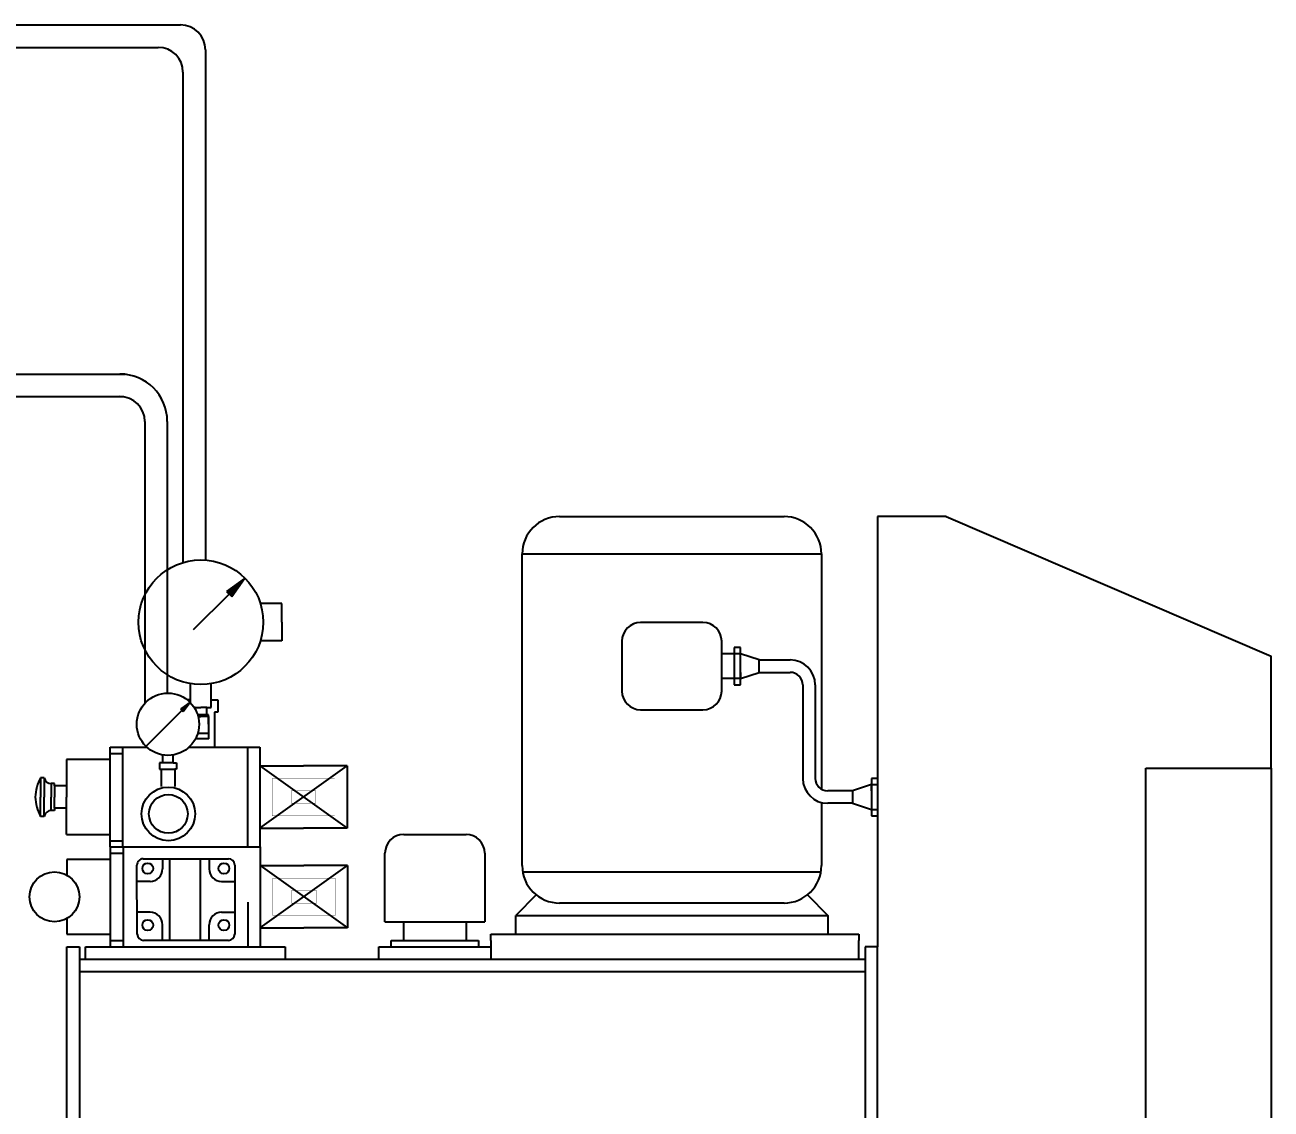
# Model space of a CAD drawing. Extents: x -2176 to 14083, y -1057 to 7853.
# Drawn here: x 6532 to 7531, y 5257 to 6127 of the extents above; entities that cross this region are included whole.
import ezdxf

# ---------------------------------------------------------------- set-up
doc = ezdxf.new("R2010")
doc.units = 0
doc.header["$LTSCALE"] = 15
doc.layers.get('0').update_dxf_attribs({"linetype": 'CONTINUOUS'})
doc.layers.get('DEFPOINTS').update_dxf_attribs({"linetype": 'CONTINUOUS'})
doc.layers.add('5', color=3, linetype='CONTINUOUS')
doc.layers.add('DIM', color=6, linetype='CONTINUOUS')
doc.styles.get("Standard").update_dxf_attribs({"font": 'txt.shx', "bigfont": 'hztxt.shx'})
doc.dimstyles.new('GEN-ISO', dxfattribs={"dimscale": 15, "dimtxt": 3.5, "dimasz": 2.5, "dimexe": 1, "dimexo": 0, "dimgap": 1.5, "dimtad": 1, "dimzin": 9, "dimdsep": 46, "dimtxsty": 'Standard', "dimcen": 0, "dimclrd": 256, "dimclre": 256, "dimclrt": 2, "dimaunit": 1, "dimadec": 0, "dimazin": 0, "dimtp": 0.1, "dimtm": 0.1, "dimtfac": 0.71, "dimtdec": 3, "dimtmove": 0, "dimatfit": 3, "dimfxl": 0, "dimtzin": 0, "dimarcsym": 0})

# ---------------------------------------------------------------- blocks, each defined once
blk = doc.blocks.new('*D9')
at = {"linetype": 'ByBlock'}
for p, q in [((7531.46, 5530.83), (7531.46, 3845.91)), ((-478.71, 4676.11), (-478.71, 3845.91)), ((7493.96, 3860.91), (-441.21, 3860.91))]:
    blk.add_line(p, q, dxfattribs=at)
for points in [[(-441.21, 3867.16), (-441.21, 3854.66), (-478.71, 3860.91)], [(7493.96, 3867.16), (7493.96, 3854.66), (7531.46, 3860.91)]]:
    blk.add_solid(points, dxfattribs=at)
at = {"layer": 'DEFPOINTS', "color": 0, "linetype": 'ByBlock'}
for p in [(7531.46, 5530.83), (-478.71, 4676.11), (-478.71, 3860.91)]:
    blk.add_point(p, dxfattribs=at)
at = {"color": 2, "linetype": 'ByBlock', "insert": (3525.88, 3909.66), "char_height": 52.5, "attachment_point": 5}
blk.add_mtext('8010', dxfattribs=at)
blk = doc.blocks.new('*X1')
at = {"color": 0}
for p, q in [((143.32, 170.5), (146.74, 170.5)), ((143.91, 170.62), (146.74, 170.62)), ((144.07, 170.38), (146.74, 170.38)), ((144.66, 170.75), (146.74, 170.75)), ((144.82, 170.25), (146.74, 170.25)), ((145.41, 170.88), (146.74, 170.88)), ((145.57, 170.12), (146.74, 170.12)), ((146.16, 171), (146.74, 171)), ((146.32, 170), (146.74, 170))]:
    blk.add_line(p, q, dxfattribs=at)
blk = doc.blocks.new('JT')
at = {"layer": 'DIM'}
for p, q in [((0, 0), (-1, 0.167)), ((-1, 0.167), (-1, -0.167)), ((-1, -0.167), (0, 0))]:
    blk.add_line(p, q, dxfattribs=at)
at = {"layer": 'DIM', "xscale": -0.2857, "yscale": 0.2857, "zscale": 0.2857}
blk.add_blockref('*X1', (40.924, -48.716), dxfattribs=at)

msp = doc.modelspace()

# ---------------------------------------------------------------- linework, layer by layer
for p, q in [((6301.646, 6126.945), (6656.972, 6126.945)), ((6314.606, 6108.945), (6638.972, 6108.945)), ((6676.972, 6106.945), (6676.972, 5697.702)), ((6658.972, 6088.945), (6658.972, 5695.732)), ((6612.839, 5846.621), (6511.374, 5846.621)), ((6611.612, 5828.621), (6511.374, 5828.621)), ((6628.386, 5808.883), (6628.386, 5582.854)), ((6646.386, 5808.883), (6646.386, 5591.043)), ((6960.933, 5732.621), (7140.933, 5732.621)), ((7215.933, 5732.621), (7215.933, 5387.621)), ((7270.933, 5732.621), (7215.933, 5732.621)), ((7270.933, 5732.621), (7531.464, 5620.537)), ((6930.933, 5702.621), (7170.933, 5702.621)), ((6930.933, 5452.621), (6930.933, 5702.621)), ((7170.933, 5702.621), (7170.933, 5513.961)), ((6738.322, 5662.835), (6721.018, 5662.835)), ((6738.322, 5647.835), (6738.322, 5662.835)), ((6738.322, 5647.835), (6738.322, 5632.835)), ((7050.933, 5647.621), (7025.933, 5647.621)), ((7055.933, 5647.621), (7050.933, 5647.621)), ((7075.933, 5647.621), (7055.933, 5647.621)), ((6738.322, 5632.835), (6721.018, 5632.835)), ((7010.933, 5632.621), (7010.933, 5592.621)), ((7090.933, 5592.621), (7090.933, 5632.621)), ((7105.933, 5627.621), (7100.933, 5627.621)), ((7100.933, 5627.621), (7100.933, 5597.621)), ((7105.933, 5622.621), (7105.933, 5627.621)), ((7105.933, 5627.621), (7105.933, 5627.621)), ((7100.933, 5622.621), (7090.933, 5622.621)), ((7105.933, 5622.621), (7100.933, 5622.621)), ((7120.933, 5617.621), (7105.933, 5622.621)), ((7105.933, 5597.621), (7105.933, 5622.621)), ((7120.933, 5617.621), (7145.933, 5617.621)), ((7120.933, 5607.621), (7120.933, 5617.621)), ((7531.464, 5530.834), (7531.464, 5620.537)), ((7105.933, 5602.621), (7105.933, 5607.621)), ((7105.933, 5607.621), (7105.933, 5602.621)), ((7105.933, 5602.621), (7120.933, 5607.621)), ((7120.933, 5607.621), (7145.933, 5607.621)), ((6665.072, 5583.213), (6665.072, 5598.52)), ((6681.571, 5579.393), (6681.571, 5598.52)), ((7100.933, 5602.621), (7090.933, 5602.621)), ((7105.933, 5602.621), (7100.933, 5602.621)), ((7100.933, 5597.621), (7105.933, 5597.621)), ((7155.933, 5597.621), (7155.933, 5522.621)), ((7165.933, 5597.621), (7165.933, 5522.621)), ((6665.072, 5585.649), (6662.413, 5585.649)), ((6668.649, 5579.393), (6668.036, 5579.393)), ((6668.649, 5579.393), (6673.322, 5579.393)), ((6668.649, 5578.368), (6668.649, 5579.393)), ((6677.994, 5579.393), (6673.322, 5579.393)), ((6677.994, 5572.243), (6677.994, 5579.393)), ((6677.994, 5579.393), (6681.571, 5579.393)), ((6681.571, 5585.649), (6686.937, 5585.649)), ((6686.937, 5575.818), (6684.254, 5575.818)), ((6684.254, 5575.818), (6684.254, 5547.835)), ((6686.937, 5585.649), (6686.937, 5575.818)), ((7025.933, 5577.621), (7075.933, 5577.621)), ((6679.395, 5573.549), (6670.743, 5573.549)), ((6671.115, 5572.243), (6673.322, 5572.243)), ((6679.783, 5572.243), (6673.322, 5572.243)), ((6679.395, 5566.049), (6679.395, 5573.549)), ((6679.395, 5566.049), (6679.395, 5558.549)), ((6679.783, 5554.369), (6679.783, 5572.243)), ((6679.395, 5558.549), (6670.743, 5558.549)), ((6600.594, 5467.621), (6600.594, 5547.621)), ((6600.594, 5547.621), (6630, 5547.621)), ((6610.594, 5547.621), (6610.594, 5467.621)), ((6663.79, 5547.621), (6720.594, 5547.621)), ((6679.783, 5554.369), (6668.999, 5554.369)), ((6710.594, 5547.621), (6710.594, 5467.621)), ((6720.594, 5547.621), (6720.594, 5467.621)), ((6600.594, 5537.621), (6565.594, 5537.621)), ((6565.594, 5537.621), (6565.594, 5507.621)), ((6600.594, 5542.621), (6610.594, 5542.621)), ((6642.77, 5534.956), (6642.77, 5541.391)), ((6651.02, 5534.956), (6651.02, 5541.391)), ((6640.087, 5534.956), (6640.087, 5530.04)), ((6651.02, 5534.956), (6640.087, 5534.956)), ((6640.087, 5530.04), (6652.361, 5530.04)), ((6641.429, 5530.04), (6641.429, 5516.049)), ((6651.02, 5534.956), (6653.703, 5534.956)), ((6653.703, 5530.04), (6652.361, 5530.04)), ((6652.361, 5530.04), (6652.361, 5516.049)), ((6653.703, 5534.956), (6653.703, 5530.04)), ((6720.594, 5532.621), (6790.594, 5482.621)), ((6720.594, 5482.621), (6790.594, 5532.621)), ((6720.594, 5532.621), (6755.594, 5532.621)), ((6790.594, 5532.621), (6755.594, 5532.621)), ((6790.594, 5532.621), (6790.594, 5482.621)), ((7430.933, 4737.621), (7430.933, 5530.834)), ((7430.933, 5530.834), (7531.464, 5530.834)), ((6547.68, 5523.145), (6544.762, 5523.145)), ((6544.762, 5523.145), (6544.762, 5507.621)), ((6547.68, 5523.145), (6547.68, 5507.621)), ((6553.252, 5518.373), (6553.252, 5507.621)), ((6555.905, 5518.373), (6553.252, 5518.373)), ((6555.905, 5516.517), (6555.905, 5518.373)), ((6555.905, 5516.517), (6555.905, 5507.621)), ((6565.594, 5516.517), (6555.905, 5516.517)), ((7210.933, 5517.621), (7195.933, 5512.621)), ((7215.933, 5522.621), (7210.933, 5522.621)), ((7210.933, 5522.621), (7210.933, 5497.621)), ((7210.933, 5517.621), (7215.933, 5517.621)), ((7210.933, 5512.621), (7210.933, 5517.621)), ((7210.933, 5517.621), (7210.933, 5512.621)), ((6544.762, 5492.097), (6544.762, 5507.621)), ((6547.68, 5492.097), (6547.68, 5507.621)), ((6553.252, 5496.869), (6553.252, 5507.621)), ((6555.905, 5498.725), (6555.905, 5507.621)), ((6565.594, 5477.621), (6565.594, 5507.621)), ((7195.933, 5512.621), (7175.933, 5512.621)), ((7195.933, 5512.621), (7195.933, 5502.621)), ((6555.905, 5496.869), (6553.252, 5496.869)), ((6555.905, 5498.725), (6555.905, 5496.869)), ((6565.594, 5498.725), (6555.905, 5498.725)), ((7170.933, 5503.256), (7170.933, 5452.621)), ((7195.933, 5502.621), (7175.933, 5502.621)), ((7195.933, 5502.621), (7210.933, 5497.621)), ((7210.933, 5497.621), (7215.933, 5497.621)), ((7210.933, 5497.621), (7210.933, 5492.621)), ((6547.68, 5492.097), (6544.762, 5492.097)), ((7210.933, 5492.621), (7215.933, 5492.621)), ((7210.933, 5492.621), (7210.933, 5492.621)), ((6565.594, 5477.621), (6600.594, 5477.621)), ((6720.594, 5482.621), (6755.594, 5482.621)), ((6790.594, 5482.621), (6755.594, 5482.621)), ((6835.933, 5477.621), (6885.933, 5477.621)), ((6600.594, 5472.621), (6610.594, 5472.621)), ((6600.933, 5387.621), (6600.933, 5467.621)), ((6600.933, 5467.621), (6720.933, 5467.621)), ((6610.933, 5467.621), (6610.933, 5387.621)), ((6720.933, 5467.621), (6720.933, 5387.621)), ((6565.933, 5457.621), (6565.933, 5444.942)), ((6600.933, 5457.621), (6565.933, 5457.621)), ((6600.933, 5462.621), (6610.933, 5462.621)), ((6627.051, 5458.077), (6695.485, 5458.077)), ((6642.547, 5458.077), (6642.547, 5449.984)), ((6648.28, 5458.077), (6648.28, 5392.64)), ((6672.723, 5458.077), (6672.723, 5392.64)), ((6679.965, 5458.077), (6679.965, 5449.984)), ((6820.933, 5407.621), (6820.933, 5462.621)), ((6900.933, 5462.621), (6900.933, 5407.621)), ((6622.306, 5397.617), (6622.051, 5453.054)), ((6700.485, 5453.077), (6700.485, 5397.64)), ((6720.933, 5452.621), (6790.933, 5402.621)), ((6720.933, 5402.621), (6790.933, 5452.621)), ((6720.933, 5452.621), (6755.933, 5452.621)), ((6790.933, 5452.621), (6755.933, 5452.621)), ((6790.933, 5452.621), (6790.933, 5402.621)), ((6930.933, 5447.621), (7170.933, 5447.621)), ((6632.547, 5439.984), (6622.027, 5439.984)), ((6689.965, 5439.984), (6700.485, 5439.984)), ((6942.192, 5429.195), (6925.933, 5412.621)), ((7159.674, 5429.195), (7175.933, 5412.621)), ((6710.933, 5423.343), (6710.933, 5387.621)), ((7050.933, 5422.621), (6960.933, 5422.621)), ((7140.933, 5422.621), (7050.933, 5422.621)), ((6565.933, 5410.301), (6565.933, 5397.621)), ((6632.547, 5415.259), (6622.027, 5415.259)), ((6689.965, 5415.259), (6700.485, 5415.259)), ((6820.933, 5407.621), (6900.933, 5407.621)), ((6835.933, 5392.621), (6835.933, 5407.621)), ((6885.933, 5407.621), (6885.933, 5392.621)), ((6925.933, 5412.621), (7175.933, 5412.621)), ((6925.933, 5397.621), (6925.933, 5412.621)), ((7175.933, 5412.621), (7175.933, 5397.621)), ((6565.933, 5397.621), (6600.933, 5397.621)), ((6642.547, 5392.64), (6642.547, 5405.259)), ((6679.965, 5392.64), (6679.965, 5405.259)), ((6720.933, 5402.621), (6755.933, 5402.621)), ((6790.933, 5402.621), (6755.933, 5402.621)), ((6905.933, 5397.621), (7200.933, 5397.621)), ((6905.933, 5392.621), (6905.933, 5397.621)), ((7200.933, 5397.621), (7200.933, 5392.621)), ((6565.933, 4737.621), (6565.933, 5387.621)), ((6565.933, 5387.621), (6575.933, 5387.621)), ((6575.933, 5387.621), (6575.933, 4837.621)), ((6580.933, 5387.621), (6740.933, 5387.621)), ((6580.933, 5377.621), (6580.933, 5387.621)), ((6600.933, 5392.621), (6610.933, 5392.621)), ((6695.485, 5392.64), (6627.306, 5392.64)), ((6740.933, 5387.621), (6740.933, 5377.621)), ((6815.933, 5387.621), (6905.933, 5387.621)), ((6815.933, 5377.621), (6815.933, 5387.621)), ((6825.933, 5392.621), (6895.933, 5392.621)), ((6825.933, 5387.621), (6825.933, 5392.621)), ((6895.933, 5392.621), (6895.933, 5387.621)), ((6905.933, 5392.621), (6905.933, 5382.621)), ((6905.933, 5387.621), (6905.933, 5377.621)), ((7200.933, 5377.621), (7200.933, 5392.621)), ((7205.933, 5387.621), (7205.933, 4837.621)), ((7215.933, 5387.621), (7205.933, 5387.621)), ((7215.933, 4837.621), (7215.933, 5387.621)), ((6575.933, 5377.621), (7173.675, 5377.621)), ((7173.675, 5377.621), (7205.933, 5377.621)), ((6575.933, 5367.621), (6885.933, 5367.621)), ((6885.933, 5367.621), (7171.991, 5367.621)), ((7171.991, 5367.621), (7205.933, 5367.621))]:
    msp.add_line(p, q)
at = {"color": 6}
for p, q in [((6695.947, 5670.461), (6667.134, 5641.648)), ((6658.208, 5577.361), (6629.395, 5548.549))]:
    msp.add_line(p, q, dxfattribs=at)
at = {"const_width": 0.25}
for points in [[(6780.594, 5522.621), (6780.594, 5492.621), (6730.594, 5492.621), (6730.594, 5522.621)], [(6765.594, 5512.621), (6765.594, 5502.621), (6745.594, 5502.621), (6745.594, 5512.621)], [(6780.933, 5442.621), (6780.933, 5412.621), (6730.933, 5412.621), (6730.933, 5442.621)], [(6765.933, 5432.621), (6765.933, 5422.621), (6745.933, 5422.621), (6745.933, 5432.621)]]:
    msp.add_lwpolyline(points, close=True, dxfattribs=at)
for centre, radius in [((6673.322, 5647.835), 50), ((6646.895, 5566.049), 25), ((6647.224, 5494.113), 21.491), ((6647.224, 5494.113), 15.544), ((6555.933, 5427.621), 20), ((6630.743, 5450.343), 4.365), ((6691.769, 5450.343), 4.365), ((6630.743, 5404.9), 4.365), ((6691.769, 5404.9), 4.365)]:
    msp.add_circle(centre, radius)
for centre, radius, start, end in [((6656.972, 6106.945), 20, 0, 90), ((6638.972, 6088.945), 20, 0, 90), ((6608.386, 5808.883), 38, 0, 90), ((6608.386, 5808.883), 20, 0, 90), ((6960.933, 5702.621), 30, 90, 180), ((7140.933, 5702.621), 30, 0, 90), ((7025.933, 5632.621), 15, 90, 180), ((7075.933, 5632.621), 15, 0, 90), ((7145.933, 5597.621), 20, 0, 90), ((7145.933, 5597.621), 10, 0, 90), ((7025.933, 5592.621), 15, 180, 270), ((7075.933, 5592.621), 15, 270, 0), ((6573.667, 5506.899), 33.158, 150.661208, 178.751906), ((6553.382, 5524.164), 5.792, 190.123649, 271.288089), ((7175.933, 5522.621), 20, 180, 270), ((7175.933, 5522.621), 10, 180, 270), ((6573.667, 5508.343), 33.158, 181.248094, 209.338792), ((6553.382, 5491.079), 5.792, 88.711911, 169.876351), ((6835.933, 5462.621), 15, 90, 180), ((6885.933, 5462.621), 15, 0, 90), ((6627.051, 5453.077), 5, 90, 180.264217), ((6695.485, 5453.077), 5, 0, 90), ((6632.547, 5449.984), 10, 270, 0), ((6689.965, 5449.984), 10, 180, 270), ((6960.933, 5452.621), 30, 180, 270), ((7140.933, 5452.621), 30, 270, 0), ((6632.547, 5405.259), 10, 0, 90), ((6689.965, 5405.259), 10, 90, 180), ((6627.306, 5397.64), 5, 180.264217, 270), ((6695.485, 5397.64), 5, 270, 0)]:
    msp.add_arc(centre, radius, start, end)

# ---------------------------------------------------------------- block references
at = {"color": 6, "rotation": 44.99999999999999}
for p, xscale, yscale, zscale in [((6708.322, 5682.835), 17.5, 17.5, 17.5), ((6664.395, 5583.549), 8.75, 8.75, 8.75)]:
    msp.add_blockref('JT', p, dxfattribs=dict(at, xscale=xscale, yscale=yscale, zscale=zscale))

# ---------------------------------------------------------------- dimensions: what is measured, and where the dimension line sits
at = {"layer": '5'}
dim = msp.add_linear_dim(base=(-478.709, 3860.911), p1=(7531.464, 5530.834), p2=(-478.709, 4676.111), dimstyle='GEN-ISO', override={"dimdec": 0}, dxfattribs=at)
dim.commit()
dim.dimension.update_dxf_attribs({"geometry": '*D9', "text_midpoint": (3525.878, 3860.911), "dimtype": 160})

doc.saveas('drawing.dxf')
